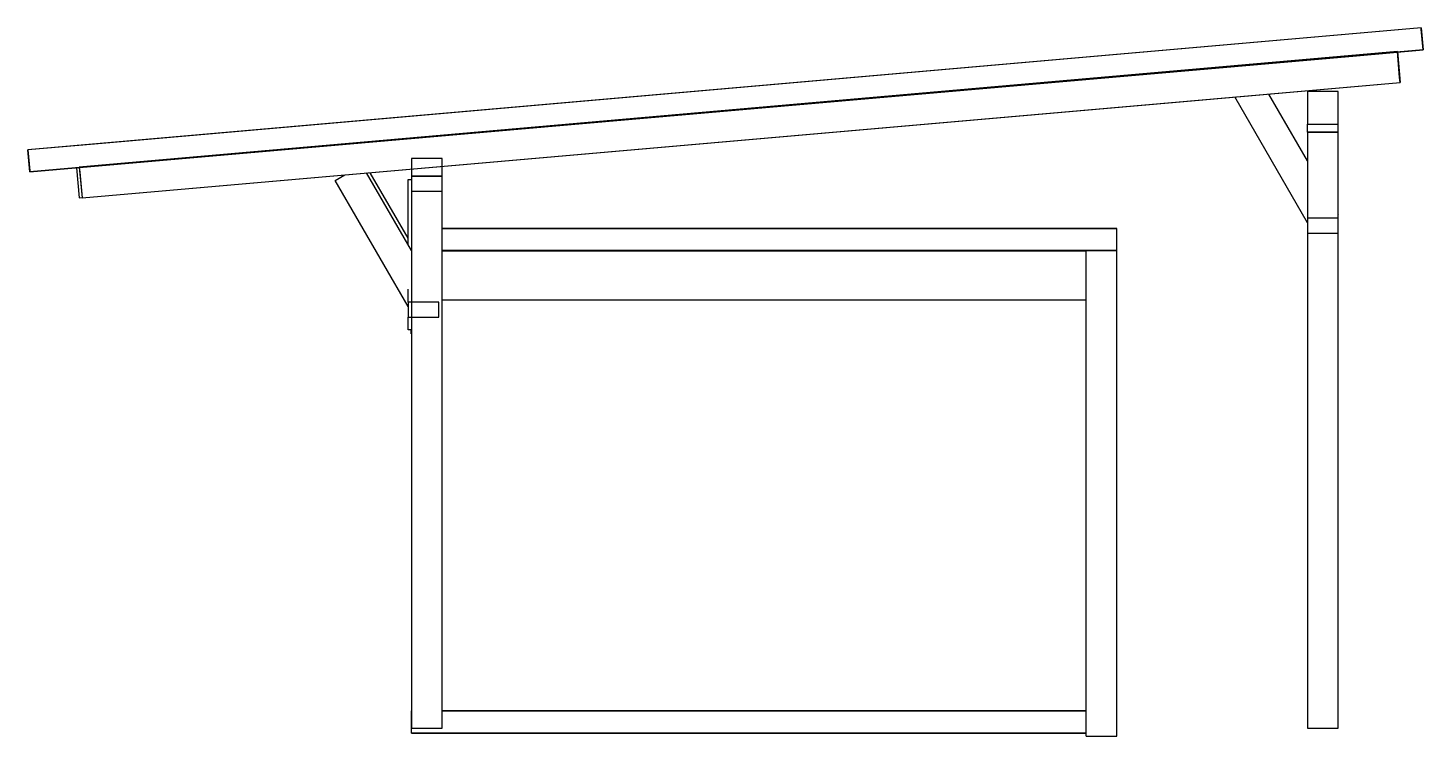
# Model space of a CAD drawing. Header units: metres. Extents: x 0 to 126, y -128 to -64.
import ezdxf

# ---------------------------------------------------------------- set-up
doc = ezdxf.new("R2010")
doc.units = ezdxf.units.M

msp = doc.modelspace()

# ---------------------------------------------------------------- linework, layer by layer
for p, q in [((126.02, -63.91), (-0.35, -74.97)), ((126.02, -63.91), (126.19, -65.9)), ((126.19, -65.9), (-0.18, -76.96)), ((123.86, -66.06), (4.31, -76.52)), ((123.86, -66.06), (124.1, -68.85)), ((4.56, -79.31), (124.1, -68.85)), ((115.7, -81.56), (109.12, -70.16)), ((115.7, -75.96), (112.2, -69.9)), ((115.7, -75.96), (112.2, -69.9)), ((118.5, -69.67), (115.7, -69.67)), ((115.7, -69.67), (115.7, -72.62)), ((118.5, -72.62), (118.5, -69.67)), ((118.5, -70.04), (118.5, -70.04)), ((118.5, -73.36), (118.5, -70.04)), ((115.7, -73.36), (115.7, -72.62)), ((115.7, -72.62), (118.5, -72.62)), ((115.7, -73.36), (118.5, -73.36)), ((115.7, -73.36), (115.7, -127.36)), ((118.5, -127.36), (118.5, -73.36)), ((-0.18, -76.96), (-0.35, -74.97)), ((37.23, -75.74), (34.43, -75.74)), ((34.43, -75.74), (34.43, -78.69)), ((37.23, -78.69), (37.23, -75.74)), ((4.07, -76.59), (4.31, -79.31)), ((4.31, -76.52), (4.56, -79.31)), ((34.43, -84.09), (30.37, -77.05)), ((34.13, -82.97), (30.7, -77.03)), ((27.52, -77.73), (28.4, -77.23)), ((34.13, -89.17), (27.52, -77.73)), ((34.13, -83.57), (34.13, -77.66)), ((34.13, -77.66), (34.43, -77.66)), ((34.43, -77.36), (34.43, -77.36)), ((34.43, -77.36), (34.43, -77.36)), ((34.43, -77.36), (37.23, -77.36)), ((34.43, -77.36), (34.43, -127.36)), ((37.23, -127.36), (37.23, -77.36)), ((4.31, -79.31), (4.56, -79.29)), ((34.43, -78.69), (37.23, -78.69)), ((118.52, -80.84), (118.5, -80.81)), ((118.52, -80.84), (118.5, -80.81)), ((118.5, -80.86), (118.52, -80.84)), ((118.52, -80.84), (118.52, -80.84)), ((98.43, -82.09), (37.23, -82.09)), ((37.23, -82.09), (98.43, -82.09)), ((98.43, -84.09), (98.43, -82.09)), ((115.7, -81.14), (115.7, -82.51)), ((118.5, -81.14), (115.7, -81.14)), ((118.5, -82.51), (118.5, -81.14)), ((115.7, -82.51), (118.5, -82.51)), ((98.43, -84.09), (37.23, -84.09)), ((37.23, -84.1), (95.63, -84.1)), ((95.63, -84.09), (98.43, -84.09)), ((95.63, -128.09), (95.63, -84.09)), ((98.43, -84.09), (98.43, -84.09)), ((98.43, -128.09), (98.43, -84.09)), ((34.13, -88.75), (34.13, -87.59)), ((37.23, -88.55), (95.63, -88.55)), ((95.63, -88.58), (37.23, -88.58)), ((34.13, -88.75), (34.13, -90.12)), ((36.93, -88.75), (34.13, -88.75)), ((36.93, -90.12), (36.93, -88.75)), ((34.13, -91.26), (34.13, -90.12)), ((34.13, -90.12), (36.93, -90.12)), ((34.43, -91.26), (34.13, -91.26)), ((34.4, -91.64), (34.4, -91.26)), ((34.4, -91.64), (34.43, -91.64)), ((34.43, -125.81), (34.43, -125.81)), ((34.43, -127.81), (34.43, -125.81)), ((34.43, -125.81), (34.43, -125.81)), ((34.43, -127.81), (34.43, -125.81)), ((37.23, -125.81), (95.63, -125.81)), ((95.63, -125.81), (37.23, -125.81)), ((98.43, -125.81), (98.43, -125.81)), ((98.43, -127.81), (98.43, -125.81)), ((34.43, -127.36), (37.23, -127.36)), ((115.7, -127.36), (118.5, -127.36)), ((34.43, -127.81), (95.63, -127.81)), ((95.63, -127.81), (34.43, -127.81)), ((95.63, -128.09), (98.43, -128.09)), ((98.43, -127.81), (98.43, -127.81))]:
    msp.add_line(p, q)
for points in [[(5.7, -74.44), (-0.35, -74.97), (-0.18, -76.86), (-0.18, -76.96), (120.14, -66.43), (126.19, -65.9), (126.03, -64.01), (126.02, -63.91)], [(5.7, -74.44), (-0.35, -74.97), (-0.18, -76.86), (-0.18, -76.96), (120.14, -66.43), (126.19, -65.9), (126.03, -64.01), (126.02, -63.91)], [(124.06, -68.4), (123.86, -66.06), (23.94, -74.81), (4.31, -76.52), (4.35, -76.98), (4.56, -79.31), (104.48, -70.57), (124.1, -68.85)], [(115.7, -69.67), (115.7, -69.78), (115.7, -72.62), (115.81, -72.62), (118.5, -72.62), (118.5, -72.51), (118.5, -69.67), (118.39, -69.67)], [(118.4, -73.36), (115.7, -73.36), (115.7, -125.47), (115.7, -127.36), (115.8, -127.36), (118.5, -127.36), (118.5, -75.26), (118.5, -73.36)], [(34.43, -75.74), (34.43, -75.85), (34.43, -78.69), (34.53, -78.69), (37.23, -78.69), (37.23, -78.58), (37.23, -75.74), (37.12, -75.74)], [(37.13, -77.36), (34.43, -77.36), (34.43, -125.61), (34.43, -127.36), (34.52, -127.36), (37.23, -127.36), (37.23, -79.12), (37.23, -77.36)], [(118.5, -82.51), (118.5, -81.14), (118.26, -81.14), (115.7, -81.14), (115.7, -81.5), (115.7, -82.51), (116.35, -82.51)], [(36.93, -90.12), (36.93, -88.75), (36.69, -88.75), (34.13, -88.75), (34.13, -89.12), (34.13, -90.12), (34.78, -90.12)]]:
    msp.add_lwpolyline(points, close=True)

doc.saveas('drawing.dxf')
